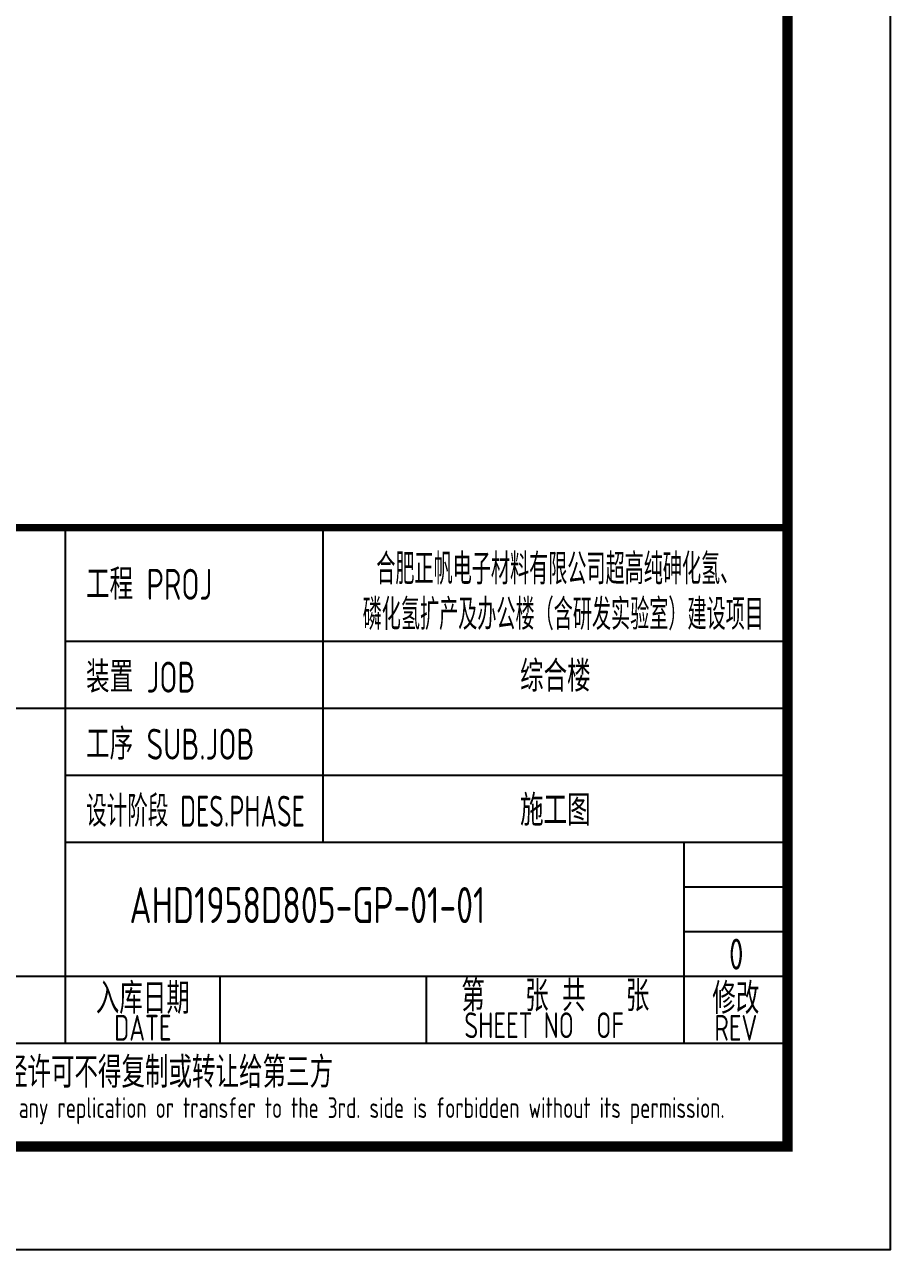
# Model space of a CAD drawing. Extents: x 6128144 to 12201635, y -1670122 to -706096.
# Drawn here: x 6180069 to 6184268, y -753270 to -747331 of the extents above; entities that cross this region are included whole.
import ezdxf
from ezdxf.enums import TextEntityAlignment as Align

# ---------------------------------------------------------------- set-up
doc = ezdxf.new("R2010")
doc.units = 0
doc.header["$LTSCALE"] = 1000
doc.header["$MEASUREMENT"] = 0
doc.layers.get('0').update_dxf_attribs({"linetype": 'CONTINUOUS'})
doc.layers.add('PUB_TITLE', color=4, linetype='CONTINUOUS')
doc.layers.add('TEXT_给水', color=7, linetype='CONTINUOUS')
doc.styles.add('AHD', font='sceie.shx', dxfattribs={"width": 0.7, "bigfont": 'sceic.shx'})
doc.styles.add('sceie', font='sceie.shx', dxfattribs={"bigfont": 'sceic.shx'})
doc.styles.add('公司标准', font='sceie.shx', dxfattribs={"width": 0.7, "height": 300, "bigfont": 'sceic.shx'})

msp = doc.modelspace()

# ---------------------------------------------------------------- linework, layer by layer
for p, q in [((6180267.5, -752270), (6180267.5, -749770)), ((6180267.5, -752270), (6180267.5, -749770)), ((6181517.5, -751295), (6181517.5, -749770)), ((6181517.5, -751295), (6181517.5, -749770)), ((6180267.5, -750320), (6183767.5, -750320)), ((6180267.5, -750320), (6183767.5, -750320)), ((6174767.5, -750645), (6180267.5, -750645)), ((6174767.5, -750645), (6180267.5, -750645)), ((6180267.5, -750645), (6183767.5, -750645)), ((6180267.5, -750645), (6183767.5, -750645)), ((6180267.5, -750970), (6183767.5, -750970)), ((6180267.5, -750970), (6183767.5, -750970)), ((6180267.5, -751295), (6183767.5, -751295)), ((6180267.5, -751295), (6183767.5, -751295)), ((6183267.5, -752270), (6183267.5, -751295)), ((6183267.5, -752270), (6183267.5, -751295)), ((6183267.5, -751511.6), (6183767.5, -751511.6)), ((6183267.5, -751511.6), (6183767.5, -751511.6)), ((6183267.5, -751728.3), (6183767.5, -751728.3)), ((6183267.5, -751728.3), (6183767.5, -751728.3)), ((6177517.5, -751945), (6183767.5, -751945)), ((6177517.5, -751945), (6183767.5, -751945)), ((6181017.5, -752270), (6181017.5, -751945)), ((6181017.5, -752270), (6181017.5, -751945)), ((6182017.5, -752270), (6182017.5, -751945)), ((6182017.5, -752270), (6182017.5, -751945)), ((6174767.5, -752270), (6183767.5, -752270)), ((6174767.5, -752270), (6183767.5, -752270)), ((6174767.5, -752770), (6183767.5, -752770)), ((6174767.5, -752770), (6183767.5, -752770))]:
    msp.add_line(p, q)
msp.add_lwpolyline([(6183767.5, -749770, 35, 35, 0), (6174767.5, -749770, 35, 35, 0), (6174767.5, -752770, 0, 0, 0)], format="xyseb")
at = {"layer": 'PUB_TITLE', "color": 4}
msp.add_lwpolyline([(6142217.5, -753270), (6184267.5, -753270), (6184267.5, -723570), (6142217.5, -723570)], close=True, dxfattribs=at)
at = {"layer": 'PUB_TITLE', "color": 4, "const_width": 50}
msp.add_lwpolyline([(6143467.5, -752770), (6183767.5, -752770), (6183767.5, -724070), (6143467.5, -724070)], close=True, dxfattribs=at)

# ---------------------------------------------------------------- texts
at = {"style": 'AHD'}
for s, width, p in [('工程 PROJ', 0.8, (6180367.5, -750120)), ('工程 PROJ', 0.8, (6180367.5, -750120)), ('装置 JOB', 0.8, (6180367.5, -750570)), ('装置 JOB', 0.8, (6180367.5, -750570)), ('工序 SUB.JOB', 0.8, (6180367.5, -750895)), ('工序 SUB.JOB', 0.8, (6180367.5, -750895)), ('设计阶段 DES.PHASE', 0.7, (6180367.5, -751220))]:
    msp.add_text(s, height=150, dxfattribs=dict(at, width=width)).set_placement(p)
at = {"style": 'AHD', "width": 0.8}
for s, height, p in [('入库日期', 150, (6180642.5, -752045)), ('入库日期', 150, (6180642.5, -752045)), ('第   张 共   张', 150, (6182642.5, -752032.5)), ('修改', 150, (6183517.5, -752045)), ('修改', 150, (6183517.5, -752045)), ('SHEET NO  OF  ', 125, (6182642.5, -752182.5)), ('SHEET NO  OF  ', 125, (6182642.5, -752182.5)), ('DATE', 125, (6180642.5, -752195)), ('DATE', 125, (6180642.5, -752195)), ('REV', 125, (6183517.5, -752195)), ('REV', 125, (6183517.5, -752195)), ('本文件专有权属安徽华东化工医药工程有限责任公司所有,未经许可不得复制或转让给第三方', 150, (6179267.5, -752420)), ('本文件专有权属安徽华东化工医药工程有限责任公司所有,未经许可不得复制或转让给第三方', 150, (6179267.5, -752420)), ('The proprietary right of this document belongs to Anhui Huadong Chemical And Medical Engineering  Co.,Ltd.  and any replication or transfer to the 3rd. side is forbidden without its permission. ', 100, (6179290.4, -752597.1))]:
    msp.add_text(s, height=height, dxfattribs=at).set_placement(p, align=Align.MIDDLE)
for tag, text, style, width, p in [('合肥正帆电子材料有限公司超高纯砷化氢、', '中原气化甲醇工程', '公司标准', 0.65, (6182654.4, -749963.2)), ('磷化氢扩产及办公楼（含研发实验室）建设项目', '中原气化甲醇工程', '公司标准', 0.65, (6182681.1, -750182.9)), ('综合楼', '02', 'AHD', 0.8, (6182642.5, -750482.5)), ('施工图', '施工图', 'AHD', 0.8, (6182642.5, -751132.5)), ('0', '0', 'AHD', 0.8, (6183519.6, -751838)), ('0', '0', 'AHD', 0.8, (6183519.6, -751838))]:
    msp.add_attdef(tag, text=text, height=150, dxfattribs=dict(style=style, width=width)).set_placement(p, align=Align.MIDDLE)
at = {"layer": 'TEXT_给水', "color": 4, "style": 'sceie', "width": 0.8}
msp.add_text('AHD1958D805-GP-01-01', height=175, dxfattribs=at).set_placement((6180578, -751687.7))

doc.saveas('drawing.dxf')
